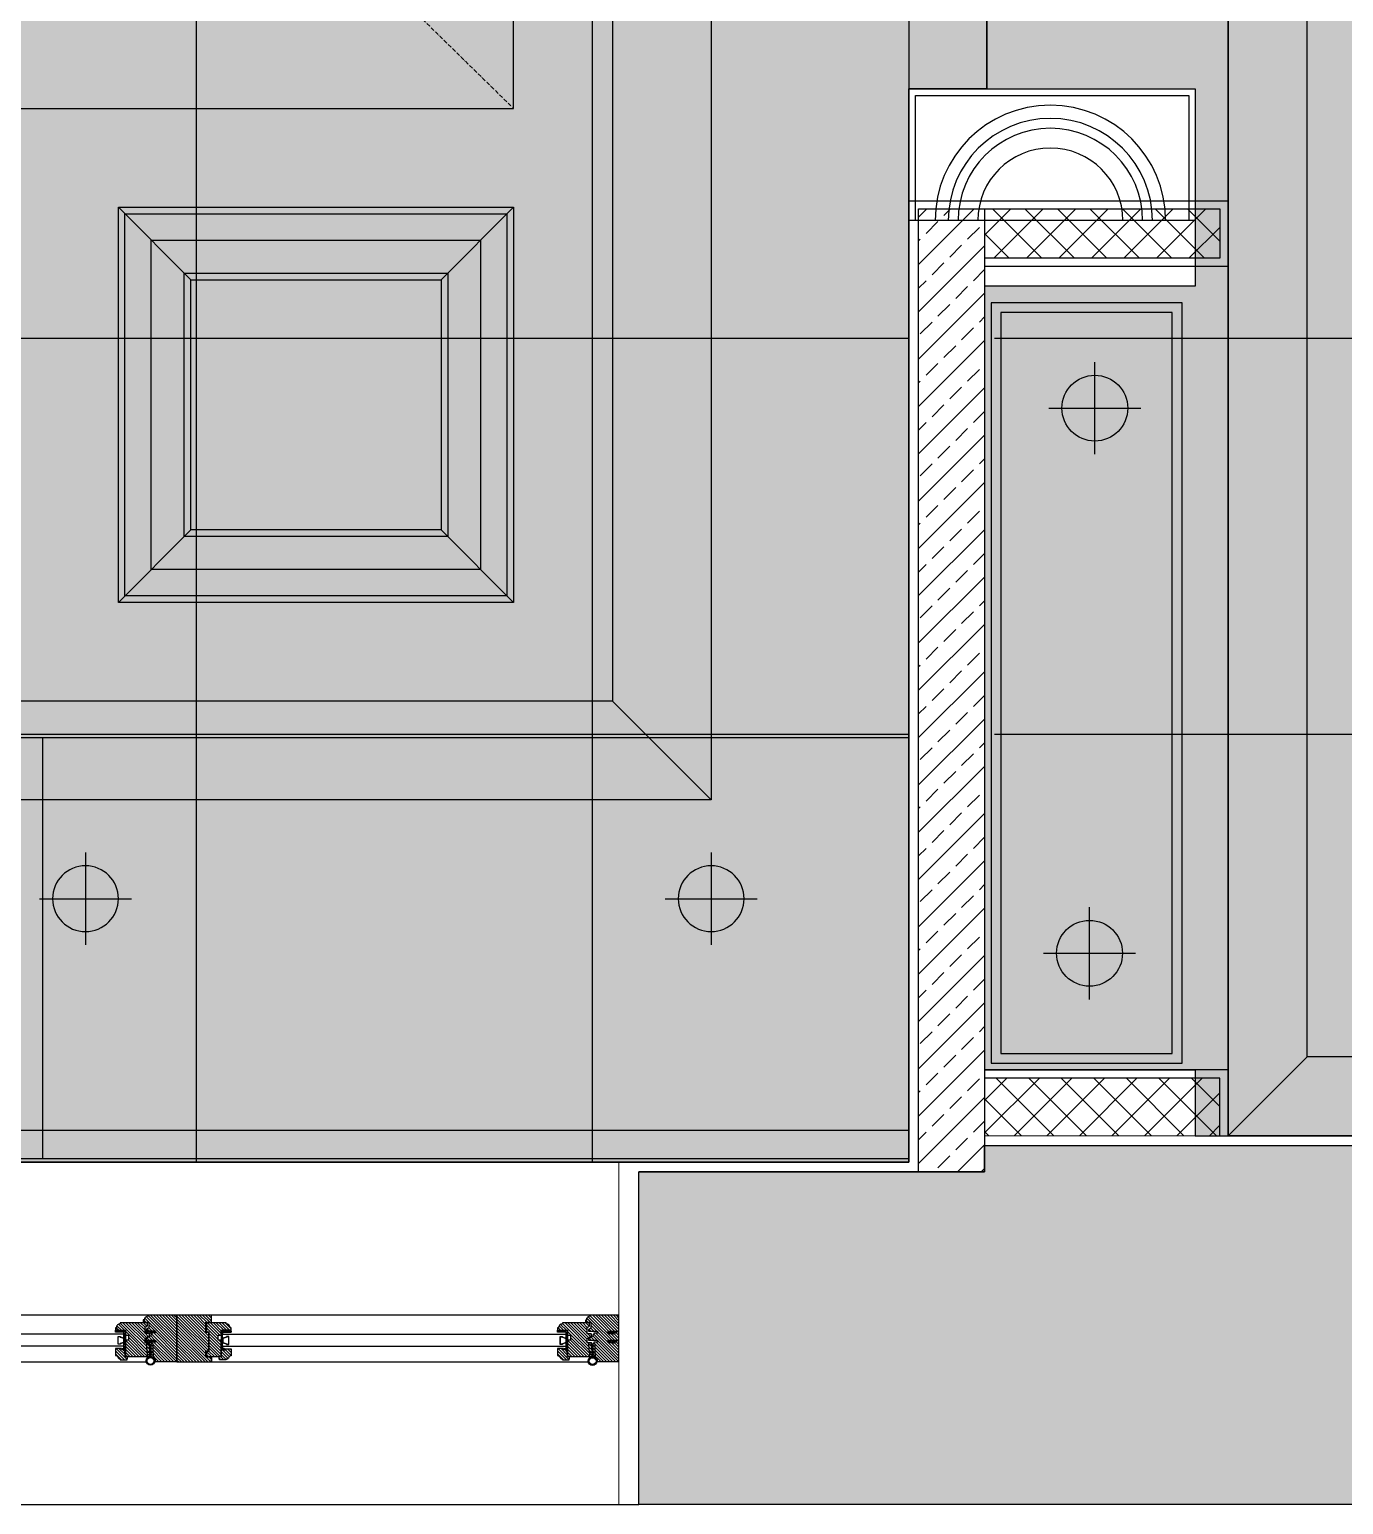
# Model space of a CAD drawing. Header units: millimetres. Extents: x 10553 to 38258, y 46576 to 64025.
# Drawn here: x 16353 to 18348, y 47500 to 49740 of the extents above; entities that cross this region are included whole.
import ezdxf

# ---------------------------------------------------------------- set-up
doc = ezdxf.new("R2010")
doc.units = ezdxf.units.MM
doc.linetypes.add('ACAD_ISO10W100', pattern=[18, 12, -3, 0, -3])
for name, color, linetype in [('ceiling', 232, 'Continuous'), ('floor', 172, 'Continuous'), ('floor hatch', 252, 'Continuous'), ('furn', 34, 'Continuous'), ('gyps.wall', 3, 'Continuous'), ('light', 230, 'Continuous'), ('plaster', 81, 'Continuous'), ('wall', 5, 'Continuous'), ('windows', 7, 'Continuous')]:
    doc.layers.add(name, color=color, linetype=linetype)

# ---------------------------------------------------------------- blocks, each defined once
blk = doc.blocks.new('rtydsb')
at = {"layer": 'floor hatch', "true_color": 0xd4bb8c}
blk.add_hatch(color=43, dxfattribs=at).paths.add_polyline_path([(-3600, 5215), (-3600, 5030), (-3620, 5030), (-3620, 4025), (-3600, 4025), (-3600, 3825), (-2996, 3825), (-2996, 3615), (-3600, 3615), (-3600, 47.9), (-3600, 0), (0, 0), (0, 1630), (118.7, 1630), (118.7, 3615), (0, 3615), (0, 5215), (-1280, 5215), (-1280, 5430), (-2290, 5430), (-2290, 5215)])
at = {"layer": 'floor', "linetype": 'ByBlock'}
for p, q in [((-1082, 5215), (-1082, 0)), ((-480.5, 5215), (-480.5, 0)), ((0, 1250.9), (-3600, 1250.9)), ((0, 649.4), (-3600, 649.4))]:
    blk.add_line(p, q, dxfattribs=at)
blk.add_lwpolyline([(-3600, 5215), (-3600, 5030), (-3620, 5030), (-3620, 4025), (-3600, 4025), (-3600, 3825), (-2996, 3825), (-2996, 3615), (-3600, 3615), (-3600, 47.9), (-3600, 0), (0, 0), (0, 1630), (118.7, 1630), (118.7, 3615), (0, 3615), (0, 5215), (-1280, 5215), (-1280, 5430), (-2290, 5430), (-2290, 5215), (-3600, 5215)], dxfattribs=at)
blk = doc.blocks.new('floor 14')
at = {"layer": 'floor hatch', "true_color": 0xd4bb8c}
h = blk.add_hatch(color=43, dxfattribs=at)
h.paths.add_polyline_path([(-4000, 5175), (-4200, 5175), (-4200, 5075), (-4505, 5075), (-4505, 3885), (-4200, 3885), (-4200, 3575), (-4516.3, 3575), (-4516.3, 1590), (-4200, 1590), (-4200, 1290), (-4520, 1290), (-4520, 100), (-4200, 100), (-4200, 0), (0, 0), (0, 1395), (150, 1395), (150, 2585), (0, 2585), (0, 3185), (150, 3185), (150, 4375), (0, 4375), (0, 5175), (-3090, 5175), (-3090, 5390), (-4000, 5390)])
h.paths.add_polyline_path([(-3916.3, 4819.9), (-305.2, 4819.9), (-305.2, 355.1), (-3916.3, 355.1)], flags=16)
at = {"layer": 'floor', "linetype": 'ByBlock'}
for p, q in [((-3915.2, 1210.9), (-4505, 1210.9)), ((-3915.2, 609.4), (-4505, 609.4))]:
    blk.add_line(p, q, dxfattribs=at)
blk.add_lwpolyline([(-4000, 5175), (-4200, 5175), (-4200, 5075), (-4505, 5075), (-4505, 3885), (-4200, 3885), (-4200, 3575), (-4516.3, 3575), (-4516.3, 1590), (-4200, 1590), (-4200, 1290), (-4520, 1290), (-4520, 100), (-4200, 100), (-4200, 0), (0, 0)], dxfattribs=at)
blk = doc.blocks.new('Joint-K7335')
at = {"layer": 'windows', "color": 7}
for points in [[(3.9, 10.7, -0.206505), (4.5, 11.8, -0.277528), (4.6, 11.7), (4.7, 11.5, 0.626267), (5.4, 11.5, 0.131441), (5.5, 11.7), (5.5, 18, 0.509109), (4.6, 18.4, -0.294424), (2, 18.3, 0.173488), (1.3, 18.5), (0, 18.5), (0, 2.1, 0.415334), (1.2, 0.9, 0.048115), (1.5, 0.9, 0.113375), (1.5, 1), (4, 2.8, 0.235966), (4, 2.9), (4, 3.3, 0.247659), (4, 3.4, 0.287937), (3.6, 3.4), (1.8, 2.3, -0.576722), (1.5, 2.5), (1.5, 3.3, -0.235966), (1.6, 3.5), (4, 5.3, 0.235966), (4, 5.3), (4, 5.7, 0.247659), (4, 5.8, 0.287937), (3.6, 5.8), (1.8, 4.8, -0.576722), (1.5, 5), (1.5, 6.3, -0.384094), (2.6, 7.5, -0.021813), (2.7, 7.5), (6.5, 7.5), (6.5, 7.6, 0.333043), (5.7, 8.5, -0.293245), (5.3, 8.9, 0.008528), (5.2, 9.3, 0.265517), (5, 9.5, 0.023748), (4.8, 9.5, -0.356149), (3.9, 10.7, -0.356149)], [(3.2, 10.8, 0.355005), (4.6, 8.8, -0.567624), (4.7, 8.8, -0.24708), (4.4, 8.7), (2.2, 9, -0.351704), (1.2, 10.1), (1.2, 12.9, -0.414214), (1.5, 13.2), (1.6, 13.2, 0.277073), (1.9, 13.4), (3.7, 16.8, -0.041112), (3.8, 17), (4.1, 17.7, -0.50666), (4.6, 17.7, -0.2771), (4.6, 17.5), (4.6, 13.3, 0.213422), (4.7, 13.1, -0.886227), (4.4, 12.6, 0.250571), (3.2, 10.8)]]:
    blk.add_lwpolyline(points, format="xyb", dxfattribs=at)
blk.add_lwpolyline([(1.6, 17.8, 0.632714), (1, 17.6), (1, 14.2, 0.78091), (1.6, 14.1), (3.2, 17.1, -0.117333), (3.3, 17.2, 1.218085), (3, 17.5, -0.285776), (2.7, 17.3, -0.145588)], format="xyb", close=True, dxfattribs=at)
blk = doc.blocks.new('downlight')
at = {"color": 0}
for p, q in [((0, 10.5), (0, -10.5)), ((-10.5, 0), (10.5, 0))]:
    blk.add_line(p, q, dxfattribs=at)
blk.add_circle((0, 0), 7.5, dxfattribs=at)
blk = doc.blocks.new('furn 1 kitch')
at = {"linetype": 'ByBlock'}
blk.add_hatch(color=254, dxfattribs=at).paths.add_polyline_path([(0, 3610), (600, 3610), (600, 640), (3600, 640), (3600, 0), (0, 0)])
blk.add_line((2285, 640), (2285, 0), dxfattribs=at)
blk.add_lwpolyline([(0, 3610), (600, 3610), (600, 640), (3600, 640), (3600, 0), (0, 0), (0, 3610)], dxfattribs=at)

msp = doc.modelspace()

# ---------------------------------------------------------------- hatches: boundary and pattern name
at = {"linetype": 'ByBlock'}
h = msp.add_hatch(dxfattribs=at)
h.set_pattern_fill('ANSI33', color=256, scale=8, style=0)
h.set_pattern_definition([(45, (352282.36, -105640.22), (-35.9210245, 35.9210245), []), (45, (352318.283, -105640.22), (-35.9210245, 35.9210245), [25.4, -12.7])])
h.paths.add_polyline_path([(17702.6, 49468), (17802.6, 49468), (17802.6, 49375.5), (17802.6, 48005.5), (17702.6, 48005.5)])
at = {"layer": 'furn'}
msp.add_hatch(color=254, dxfattribs=at).paths.add_polyline_path([(18102.6, 49325.5), (17812.6, 49325.5), (17812.6, 48170.5), (18102.6, 48170.5)])
at = {"layer": 'gyps.wall'}
h = msp.add_hatch(dxfattribs=at)
h.set_pattern_fill('ANSI37', color=0, scale=11, style=0)
h.set_pattern_definition([(45, (352282.362, -105610.22), (-24.6957043, 24.6957043), []), (135, (352282.362, -105610.22), (-24.6957043, -24.6957043), [])])
h.paths.add_polyline_path([(18160.1, 49393), (18160.1, 49468), (17802.6, 49468), (17802.6, 49393)])
h = msp.add_hatch(dxfattribs=at)
h.set_pattern_fill('ANSI37', color=0, scale=11, style=0)
h.set_pattern_definition([(45, (352282.362, -105640.22), (-24.6957043, 24.6957043), []), (135, (352282.362, -105640.22), (-24.6957043, -24.6957043), [])])
h.paths.add_polyline_path([(18160.1, 48060.5), (18160.1, 48148), (17802.6, 48148), (17802.6, 48060.5)])
at = {"layer": 'wall', "true_color": 0x6e6e6e}
h = msp.add_hatch(color=8, dxfattribs=at)
h.paths.add_polyline_path([(11857.6, 58250.5), (11857.6, 58750.5), (10552.6, 58750.5), (10552.6, 51945.5), (11062.6, 51945.5), (11062.6, 53250.5), (13672.6, 53250.5), (13672.6, 53050.5), (14072.6, 53050.5), (14072.6, 53250.5), (15397.6, 53250.5), (15397.6, 53650.5), (11052.6, 53650.5), (11052.6, 58250.5)])
h.paths.add_polyline_path([(16407.6, 53650.5), (18322.6, 53650.5), (18322.6, 53250.5), (16407.6, 53250.5)])
h.paths.add_polyline_path([(14472.6, 48005.5), (14072.6, 48005.5), (14072.6, 52045.5), (13672.6, 52045.5), (13672.6, 48000.5), (11062.6, 48000.5), (11062.6, 50130.5), (10552.6, 50130.5), (10552.6, 47500.5), (14472.6, 47500.5)])
h.paths.add_polyline_path([(22337.6, 49255.5), (22807.6, 49255.5), (22807.6, 47500.5), (17277.6, 47500.5), (17277.6, 48005.5), (17702.6, 48005.5), (17802.6, 48005.5), (17802.6, 48045.5), (22337.6, 48045.5)])
h.paths.add_polyline_path([(22307.6, 53955.5), (22807.6, 53955.5), (22807.6, 52650.5), (22337.6, 52650.5), (22337.6, 53250.5), (19232.6, 53250.5), (19232.6, 53650.5), (19597.6, 53650.5), (19597.6, 53550.5), (22307.6, 53550.5)])
h.paths.add_polyline_path([(21902.6, 58750.5), (22807.6, 58750.5), (22807.6, 54955.5), (22307.6, 54955.5), (22307.6, 58250.5), (21902.6, 58250.5)])
h.paths.add_polyline_path([(18492.6, 58750.5), (20097.6, 58750.5), (20097.6, 58250.5), (18492.6, 58250.5)])
h.paths.add_polyline_path([(14657.6, 58750.5), (17292.6, 58750.5), (17292.6, 58250.5), (14657.6, 58250.5)])
h.paths.add_polyline_path([(20764.6, 53473.6), (20764.6, 53325.8), (21408.8, 53325.8), (21408.8, 53473.6)], flags=16)
at = {"layer": 'windows'}
h = msp.add_hatch(dxfattribs=at)
h.set_pattern_fill('ANSI31', color=4, angle=-90, style=0)
h.set_pattern_definition([(135, (139588.693, 40635.2554), (2.24506403, 2.24506403), [])])
edge = h.paths.add_edge_path()
edge.add_line((16534.4, 47760), (16528, 47760))
edge.add_line((16528, 47760), (16528, 47769.7))
edge.add_line((16528, 47769.7), (16531, 47771.5))
edge.add_arc((16530.3, 47772.8), 1.5, 300.1137, 360)
edge.add_line((16531.8, 47772.8), (16531.8, 47776.1))
edge.add_line((16531.8, 47776.1), (16531.4, 47776.5))
edge.add_line((16531.4, 47776.5), (16490.5, 47776.5))
edge.add_line((16490.5, 47776.5), (16490.5, 47775))
edge.add_arc((16490.5, 47769), 6, 90, 180)
edge.add_line((16484.5, 47769), (16483, 47769))
edge.add_line((16483, 47769), (16483, 47765.2))
edge.add_line((16483, 47765.2), (16498.4, 47765.2))
edge.add_line((16498.4, 47765.2), (16498.4, 47757.7))
edge.add_line((16498.4, 47757.7), (16502.9, 47757.7))
edge.add_line((16502.9, 47757.7), (16502.9, 47750.2))
edge.add_line((16502.9, 47750.2), (16498.4, 47750.2))
edge.add_line((16498.4, 47750.2), (16498.4, 47725.5))
edge.add_line((16498.4, 47725.5), (16535.1, 47725.5))
edge.add_line((16535.1, 47725.5), (16535.5, 47725.8))
edge.add_line((16535.5, 47725.8), (16535, 47745.7))
edge.add_line((16535, 47745.7), (16534.6, 47746.1))
edge.add_line((16534.6, 47746.1), (16528, 47746.1))
edge.add_line((16528, 47746.1), (16528, 47752.8))
edge.add_line((16528, 47752.8), (16534.8, 47757))
edge.add_line((16534.8, 47757), (16534.8, 47759.6))
edge.add_line((16534.8, 47759.6), (16534.4, 47760))
edge = h.paths.add_edge_path()
edge.add_line((16497.6, 47736), (16492.4, 47736))
edge.add_line((16492.4, 47736), (16492.4, 47737.5))
edge.add_line((16492.4, 47737.5), (16483, 47737.5))
edge.add_line((16483, 47737.5), (16483, 47727))
edge.add_arc((16483.1, 47723.1), 3.87, 18.7208, 91.2952, ccw=False)
edge.add_arc((16490.4, 47725.6), 3.87, 198.7208, 271.2952)
edge.add_line((16490.5, 47721.7), (16490.5, 47720.2))
edge.add_line((16490.5, 47720.2), (16500.8, 47720.2))
edge.add_line((16500.8, 47720.2), (16501.8, 47725.5))
edge.add_line((16501.8, 47725.5), (16498, 47725.5))
edge.add_line((16498, 47725.5), (16497.6, 47736))
edge = h.paths.add_edge_path()
edge.add_line((16536.6, 47744.7), (16536.6, 47725.5))
edge.add_arc((16536.6, 47718.7), 6.75, 0, 90, ccw=False)
edge.add_line((16543.4, 47718.7), (16543.4, 47717.7))
edge.add_line((16543.4, 47717.7), (16576.4, 47717.7))
edge.add_line((16576.4, 47717.7), (16576.4, 47788.2))
edge.add_line((16576.4, 47788.2), (16532.9, 47788.2))
edge.add_line((16532.9, 47788.2), (16532.9, 47786.7))
edge.add_arc((16532.9, 47780.7), 6, 90, 180)
edge.add_line((16526.9, 47780.7), (16525.4, 47780.7))
edge.add_line((16525.4, 47780.7), (16525.4, 47777.6))
edge.add_line((16525.4, 47777.6), (16533.6, 47777.6))
edge.add_line((16533.6, 47777.6), (16533.6, 47768.6))
edge.add_line((16533.6, 47768.6), (16529.9, 47766.3))
edge.add_line((16529.9, 47766.3), (16529.9, 47764.5))
edge.add_line((16529.9, 47764.5), (16530.3, 47764.1))
edge.add_line((16530.3, 47764.1), (16543.8, 47764.1))
edge.add_line((16543.8, 47764.1), (16543.8, 47761.1))
edge.add_line((16543.8, 47761.1), (16538.1, 47761.1))
edge.add_line((16538.1, 47761.1), (16538.1, 47758.6))
edge.add_line((16538.1, 47758.6), (16536.6, 47758.6))
edge.add_line((16536.6, 47758.6), (16536.6, 47756.5))
edge.add_line((16536.6, 47756.5), (16529.9, 47752.5))
edge.add_line((16529.9, 47752.5), (16529.9, 47750.6))
edge.add_line((16529.9, 47750.6), (16530.3, 47750.2))
edge.add_line((16530.3, 47750.2), (16543.8, 47750.2))
edge.add_line((16543.8, 47750.2), (16543.8, 47747.2))
edge.add_line((16543.8, 47747.2), (16538.1, 47747.2))
edge.add_line((16538.1, 47747.2), (16538.1, 47744.7))
h = msp.add_hatch(dxfattribs=at)
h.set_pattern_fill('ANSI31', color=4, angle=-90, style=0)
h.set_pattern_definition([(135, (140561.193, 40634.993), (2.24506403, 2.24506403), [])])
edge = h.paths.add_edge_path()
edge.add_line((16643.5, 47765), (16658.9, 47765))
edge.add_line((16658.9, 47765), (16658.9, 47768.7))
edge.add_line((16658.9, 47768.7), (16657.4, 47768.7))
edge.add_arc((16651.4, 47768.7), 6, 360, 450)
edge.add_line((16651.4, 47774.7), (16651.4, 47776.2))
edge.add_line((16651.4, 47776.2), (16621.4, 47776.2))
edge.add_line((16621.4, 47776.2), (16621.4, 47762.7))
edge.add_line((16621.4, 47762.7), (16625.1, 47762.7))
edge.add_line((16625.1, 47762.7), (16625.1, 47732.7))
edge.add_line((16625.1, 47732.7), (16621.4, 47732.7))
edge.add_line((16621.4, 47732.7), (16621.4, 47725.2))
edge.add_line((16621.4, 47725.2), (16643.5, 47725.2))
edge.add_line((16643.5, 47725.2), (16643.5, 47750))
edge.add_line((16643.5, 47750), (16639, 47750))
edge.add_line((16639, 47750), (16639, 47757.5))
edge.add_line((16639, 47757.5), (16643.5, 47757.5))
edge.add_line((16643.5, 47757.5), (16643.5, 47765))
h.paths.add_polyline_path([(16628.9, 47777.2), (16628.9, 47788), (16576.4, 47788), (16576.4, 47717), (16628.9, 47717), (16628.9, 47724.2), (16620.4, 47724.2), (16620.4, 47733.7), (16625.1, 47733.7), (16625.1, 47761.7), (16620.4, 47761.7), (16620.4, 47777.2)])
edge = h.paths.add_edge_path()
edge.add_line((16644.3, 47735.5), (16649.5, 47735.5))
edge.add_line((16649.5, 47735.5), (16649.5, 47737))
edge.add_line((16649.5, 47737), (16658.9, 47737))
edge.add_line((16658.9, 47737), (16658.9, 47726.5))
edge.add_arc((16658.8, 47722.6), 3.87, 88.7048, 161.2792)
edge.add_arc((16651.5, 47725.1), 3.87, 268.7048, 341.2792, ccw=False)
edge.add_line((16651.4, 47721.2), (16651.4, 47720))
edge.add_line((16651.4, 47720), (16641.1, 47720))
edge.add_line((16641.1, 47720), (16640.1, 47725))
edge.add_line((16640.1, 47725), (16644.3, 47725))
edge.add_line((16644.3, 47725), (16644.3, 47735.5))
h = msp.add_hatch(dxfattribs=at)
h.set_pattern_fill('ANSI31', color=4, angle=-90, style=0)
h.set_pattern_definition([(135, (140259.943, 40634.993), (2.24506403, 2.24506403), [])])
edge = h.paths.add_edge_path()
edge.add_line((17205.6, 47759.7), (17199.3, 47759.7))
edge.add_line((17199.3, 47759.7), (17199.3, 47769.5))
edge.add_line((17199.3, 47769.5), (17202.3, 47771.2))
edge.add_arc((17201.5, 47772.5), 1.5, 300.1137, 360)
edge.add_line((17203, 47772.5), (17203, 47775.8))
edge.add_line((17203, 47775.8), (17202.6, 47776.2))
edge.add_line((17202.6, 47776.2), (17161.8, 47776.2))
edge.add_line((17161.8, 47776.2), (17161.8, 47774.7))
edge.add_arc((17161.8, 47768.7), 6, 90, 180)
edge.add_line((17155.8, 47768.7), (17154.3, 47768.7))
edge.add_line((17154.3, 47768.7), (17154.3, 47765))
edge.add_line((17154.3, 47765), (17169.6, 47765))
edge.add_line((17169.6, 47765), (17169.6, 47757.5))
edge.add_line((17169.6, 47757.5), (17174.1, 47757.5))
edge.add_line((17174.1, 47757.5), (17174.1, 47750))
edge.add_line((17174.1, 47750), (17169.6, 47750))
edge.add_line((17169.6, 47750), (17169.6, 47725.2))
edge.add_line((17169.6, 47725.2), (17206.4, 47725.2))
edge.add_line((17206.4, 47725.2), (17206.8, 47725.6))
edge.add_line((17206.8, 47725.6), (17206.2, 47745.5))
edge.add_line((17206.2, 47745.5), (17205.9, 47745.8))
edge.add_line((17205.9, 47745.8), (17199.3, 47745.8))
edge.add_line((17199.3, 47745.8), (17199.3, 47752.6))
edge.add_line((17199.3, 47752.6), (17206, 47756.7))
edge.add_line((17206, 47756.7), (17206, 47759.3))
edge.add_line((17206, 47759.3), (17205.6, 47759.7))
edge = h.paths.add_edge_path()
edge.add_line((17168.9, 47735.7), (17163.6, 47735.7))
edge.add_line((17163.6, 47735.7), (17163.6, 47737.2))
edge.add_line((17163.6, 47737.2), (17154.3, 47737.2))
edge.add_line((17154.3, 47737.2), (17154.3, 47726.7))
edge.add_arc((17154.4, 47722.8), 3.87, 18.7208, 91.2952, ccw=False)
edge.add_arc((17161.7, 47725.3), 3.87, 198.7208, 271.2952)
edge.add_line((17161.8, 47721.5), (17161.8, 47720))
edge.add_line((17161.8, 47720), (17172.1, 47720))
edge.add_line((17172.1, 47720), (17173, 47725.2))
edge.add_line((17173, 47725.2), (17169.3, 47725.2))
edge.add_line((17169.3, 47725.2), (17168.9, 47735.7))
edge = h.paths.add_edge_path()
edge.add_line((17207.9, 47744.5), (17207.9, 47725.2))
edge.add_arc((17207.9, 47718.5), 6.75, 0, 90, ccw=False)
edge.add_line((17214.6, 47718.5), (17214.6, 47717.5))
edge.add_line((17214.6, 47717.5), (17247.6, 47717.5))
edge.add_line((17247.6, 47717.5), (17247.6, 47788))
edge.add_line((17247.6, 47788), (17204.1, 47788))
edge.add_line((17204.1, 47788), (17204.1, 47786.5))
edge.add_arc((17204.1, 47780.5), 6, 90, 180)
edge.add_line((17198.1, 47780.5), (17196.6, 47780.5))
edge.add_line((17196.6, 47780.5), (17196.6, 47777.3))
edge.add_line((17196.6, 47777.3), (17204.9, 47777.3))
edge.add_line((17204.9, 47777.3), (17204.9, 47768.3))
edge.add_line((17204.9, 47768.3), (17201.1, 47766.1))
edge.add_line((17201.1, 47766.1), (17201.1, 47764.2))
edge.add_line((17201.1, 47764.2), (17201.5, 47763.8))
edge.add_line((17201.5, 47763.8), (17215, 47763.8))
edge.add_line((17215, 47763.8), (17215, 47760.8))
edge.add_line((17215, 47760.8), (17209.4, 47760.8))
edge.add_line((17209.4, 47760.8), (17209.4, 47758.4))
edge.add_line((17209.4, 47758.4), (17207.9, 47758.4))
edge.add_line((17207.9, 47758.4), (17207.9, 47756.3))
edge.add_line((17207.9, 47756.3), (17201.1, 47752.2))
edge.add_line((17201.1, 47752.2), (17201.1, 47750.3))
edge.add_line((17201.1, 47750.3), (17201.5, 47750))
edge.add_line((17201.5, 47750), (17215, 47750))
edge.add_line((17215, 47750), (17215, 47747))
edge.add_line((17215, 47747), (17209.4, 47747))
edge.add_line((17209.4, 47747), (17209.4, 47744.5))
at = {"layer": 'windows', "ltscale": 10}
h = msp.add_hatch(dxfattribs=at)
h.set_pattern_fill('ANGLE', color=4, scale=0.1125, angle=-135, style=0)
h.set_pattern_definition([(225, (18495.2911, 47161.0283), (-0.55565335, 0.55565335), [0.5715, -0.2143125]), (135, (18495.2911, 47161.0283), (0.55565335, 0.55565335), [0.5715, -0.2143125])])
h.paths.add_polyline_path([(16486, 47765.2), (16486, 47762.2), (16483, 47762.2), (16483, 47765.2)])
h = msp.add_hatch(dxfattribs=at)
h.set_pattern_fill('BRASS', color=4, scale=0.225, angle=-135, style=0)
h.set_pattern_definition([(225, (18495.2911, 47161.0283), (-1.0102788, 1.0102788), []), (225, (18494.786, 47161.5334), (-1.0102788, 1.0102788), [0.714375, -0.3571875])])
h.paths.add_polyline_path([(16495, 47765.2), (16495, 47762.2), (16486, 47762.2), (16486, 47765.2)])
h = msp.add_hatch(dxfattribs=at)
h.set_pattern_fill('BRASS', color=4, scale=0.225, angle=-135, style=0)
h.set_pattern_definition([(315, (14646.6132, 47160.7658), (1.0102788, 1.0102788), []), (315, (14647.1184, 47161.271), (1.0102788, 1.0102788), [0.714375, -0.3571875])])
h.paths.add_polyline_path([(16646.9, 47765), (16646.9, 47762), (16655.9, 47762), (16655.9, 47765)])
h = msp.add_hatch(dxfattribs=at)
h.set_pattern_fill('ANGLE', color=4, scale=0.1125, angle=-135, style=0)
h.set_pattern_definition([(315, (14646.6132, 47160.7658), (0.55565335, 0.55565335), [0.5715, -0.2143125]), (45, (14646.6132, 47160.7658), (-0.55565335, 0.55565335), [0.5715, -0.2143125])])
h.paths.add_polyline_path([(16655.9, 47765), (16655.9, 47762), (16658.9, 47762), (16658.9, 47765)])
h = msp.add_hatch(dxfattribs=at)
h.set_pattern_fill('ANGLE', color=4, scale=0.1125, angle=-135, style=0)
h.set_pattern_definition([(225, (19166.5411, 47160.7658), (-0.55565335, 0.55565335), [0.5715, -0.2143125]), (135, (19166.5411, 47160.7658), (0.55565335, 0.55565335), [0.5715, -0.2143125])])
h.paths.add_polyline_path([(17157.3, 47765), (17157.3, 47762), (17154.3, 47762), (17154.3, 47765)])
h = msp.add_hatch(dxfattribs=at)
h.set_pattern_fill('BRASS', color=4, scale=0.225, angle=-135, style=0)
h.set_pattern_definition([(225, (19166.5411, 47160.7658), (-1.0102788, 1.0102788), []), (225, (19166.036, 47161.271), (-1.0102788, 1.0102788), [0.714375, -0.3571875])])
h.paths.add_polyline_path([(17166.3, 47765), (17166.3, 47762), (17157.3, 47762), (17157.3, 47765)])
h = msp.add_hatch(dxfattribs=at)
h.set_pattern_fill('ANGLE', color=4, scale=0.1125, angle=-135, style=0)
h.set_pattern_definition([(225, (18499.4161, 47151.2783), (-0.55565335, 0.55565335), [0.5715, -0.2143125]), (135, (18499.4161, 47151.2783), (0.55565335, 0.55565335), [0.5715, -0.2143125])])
edge = h.paths.add_edge_path()
edge.add_line((16498, 47736), (16493.5, 47736))
edge.add_arc((16494.1, 47736.7), 0.938, 126.8699, 233.1301, ccw=False)
edge.add_line((16493.5, 47737.5), (16498, 47737.5))
edge.add_arc((16497.5, 47736.7), 0.926, -54.1159, 54.1159, ccw=False)
h = msp.add_hatch(dxfattribs=at)
h.set_pattern_fill('ANGLE', color=4, scale=0.1125, angle=-135, style=0)
h.set_pattern_definition([(225, (18495.2911, 47151.2783), (-0.55565335, 0.55565335), [0.5715, -0.2143125]), (135, (18495.2911, 47151.2783), (0.55565335, 0.55565335), [0.5715, -0.2143125])])
edge = h.paths.add_edge_path()
edge.add_line((16498.4, 47737.5), (16496.1, 47737.5))
edge.add_line((16496.1, 47737.5), (16496.1, 47739))
edge.add_arc((16497.3, 47738.7), 1.16, 14.793, 165.207, ccw=False)
edge.add_line((16498.4, 47739), (16498.4, 47737.5))
h = msp.add_hatch(dxfattribs=at)
h.set_pattern_fill('ANGLE', color=4, scale=0.1125, angle=-135, style=0)
h.set_pattern_definition([(315, (14646.6132, 47151.0158), (0.55565335, 0.55565335), [0.5715, -0.2143125]), (45, (14646.6132, 47151.0158), (-0.55565335, 0.55565335), [0.5715, -0.2143125])])
edge = h.paths.add_edge_path()
edge.add_line((16643.5, 47737.2), (16645.8, 47737.2))
edge.add_line((16645.8, 47737.2), (16645.8, 47738.7))
edge.add_arc((16644.6, 47738.4), 1.16, 14.793, 165.207)
edge.add_line((16643.5, 47738.7), (16643.5, 47737.2))
h = msp.add_hatch(dxfattribs=at)
h.set_pattern_fill('ANGLE', color=4, scale=0.1125, angle=-135, style=0)
h.set_pattern_definition([(315, (14642.4882, 47151.0158), (0.55565335, 0.55565335), [0.5715, -0.2143125]), (45, (14642.4882, 47151.0158), (-0.55565335, 0.55565335), [0.5715, -0.2143125])])
edge = h.paths.add_edge_path()
edge.add_line((16643.9, 47735.7), (16648.4, 47735.7))
edge.add_arc((16647.8, 47736.5), 0.938, 306.8699, 413.1301)
edge.add_line((16648.4, 47737.2), (16643.9, 47737.2))
edge.add_arc((16644.4, 47736.5), 0.926, 125.8841, 234.1159)
h = msp.add_hatch(dxfattribs=at)
h.set_pattern_fill('ANGLE', color=4, scale=0.1125, angle=-135, style=0)
h.set_pattern_definition([(225, (19170.6661, 47151.0158), (-0.55565335, 0.55565335), [0.5715, -0.2143125]), (135, (19170.6661, 47151.0158), (0.55565335, 0.55565335), [0.5715, -0.2143125])])
edge = h.paths.add_edge_path()
edge.add_line((17169.3, 47735.7), (17164.8, 47735.7))
edge.add_arc((17165.3, 47736.5), 0.938, 126.8699, 233.1301, ccw=False)
edge.add_line((17164.8, 47737.2), (17169.3, 47737.2))
edge.add_arc((17168.7, 47736.5), 0.926, -54.1159, 54.1159, ccw=False)
h = msp.add_hatch(dxfattribs=at)
h.set_pattern_fill('ANGLE', color=4, scale=0.1125, angle=-135, style=0)
h.set_pattern_definition([(225, (19166.5411, 47151.0158), (-0.55565335, 0.55565335), [0.5715, -0.2143125]), (135, (19166.5411, 47151.0158), (0.55565335, 0.55565335), [0.5715, -0.2143125])])
edge = h.paths.add_edge_path()
edge.add_line((17169.6, 47737.2), (17167.4, 47737.2))
edge.add_line((17167.4, 47737.2), (17167.4, 47738.7))
edge.add_arc((17168.5, 47738.4), 1.16, 14.793, 165.207, ccw=False)
edge.add_line((17169.6, 47738.7), (17169.6, 47737.2))

# ---------------------------------------------------------------- linework, layer by layer
at = {"color": 20, "linetype": 'ByBlock', "true_color": 0xff5e29}
msp.add_line((17702.6, 48005.5), (17277.6, 48005.5), dxfattribs=at)
at = {"layer": 'ceiling', "linetype": 'ByBlock'}
for p, q in [((17687.6, 51815.5), (17687.6, 49480.5)), ((17237.6, 48720.5), (17387.6, 48570.5))]:
    msp.add_line(p, q, dxfattribs=at)
at = {"layer": 'ceiling', "color": 233}
for p, q in [((16487.6, 49470.5), (16597.6, 49360.5)), ((17087.6, 49470.5), (16977.6, 49360.5)), ((16487.6, 48870.5), (16597.6, 48980.5)), ((16487.6, 48870.5), (16597.6, 48980.5)), ((17087.6, 48870.5), (16977.6, 48980.5)), ((18172.6, 48060.5), (18292.6, 48180.5))]:
    msp.add_line(p, q, dxfattribs=at)
at = {"layer": 'ceiling', "linetype": 'ByBlock'}
for points in [[(18172.6, 53235.5), (22172.6, 53235.5), (22172.6, 48060.5), (18172.6, 48060.5)], [(22322.6, 53235.5), (18172.6, 53235.5), (18172.6, 48060.5), (22322.6, 48060.5)], [(14837.6, 52580.5), (17237.6, 52580.5), (17237.6, 48720.5), (14837.6, 48720.5)], [(17077.6, 48880.5), (16497.6, 48880.5), (16497.6, 49460.5), (17077.6, 49460.5)]]:
    msp.add_lwpolyline(points, close=True, dxfattribs=at)
at = {"layer": 'ceiling', "color": 233}
for points in [[(18292.6, 53115.5), (22052.6, 53115.5), (22052.6, 48180.5), (18292.6, 48180.5)], [(17087.6, 48870.5), (16487.6, 48870.5), (16487.6, 49470.5), (17087.6, 49470.5)], [(17087.6, 48870.5), (16487.6, 48870.5), (16487.6, 49470.5), (17087.6, 49470.5)], [(17037.6, 48920.5), (16537.6, 48920.5), (16537.6, 49420.5), (17037.6, 49420.5)], [(16987.6, 48970.5), (16587.6, 48970.5), (16587.6, 49370.5), (16987.6, 49370.5)], [(16977.6, 48980.5), (16597.6, 48980.5), (16597.6, 49360.5), (16977.6, 49360.5)]]:
    msp.add_lwpolyline(points, close=True, dxfattribs=at)
at = {"layer": 'ceiling', "linetype": 'ByBlock'}
for points in [[(14687.6, 52730.5), (14687.6, 52730.5), (17387.6, 52730.5), (17387.6, 48570.5), (14687.6, 48570.5), (14687.6, 52730.5), (14687.6, 52730.5)], [(14987.6, 49620.5), (17087.6, 49620.5), (17087.6, 51680.5), (14987.6, 51680.5), (14987.6, 49620.5)]]:
    msp.add_lwpolyline(points, dxfattribs=at)
at = {"layer": 'floor', "linetype": 'ByBlock'}
msp.add_line((17687.6, 48068.4), (14087.6, 48068.4), dxfattribs=at)
msp.add_lwpolyline([(14087.6, 53235.5), (15397.6, 53235.5), (15397.6, 53450.5), (16407.6, 53450.5), (16407.6, 53235.5), (17687.6, 53235.5), (17687.6, 51635.5), (17806.3, 51635.5), (17806.3, 49650.5), (17687.6, 49650.5), (17687.6, 48020.5), (14087.6, 48020.5), (14087.6, 53235.5)], dxfattribs=at)
at = {"layer": 'floor hatch', "linetype": 'ByBlock'}
msp.add_line((17802.6, 49450.5), (17702.6, 49450.5), dxfattribs=at)
at = {"layer": 'furn', "linetype": 'ByBlock'}
for points in [[(17687.6, 49650.5), (18122.6, 49650.5), (18122.6, 49450.5), (17687.6, 49450.5)], [(17697.6, 49640.5), (18112.6, 49640.5), (18112.6, 49450.5), (17697.6, 49450.5)]]:
    msp.add_lwpolyline(points, close=True, dxfattribs=at)
at = {"layer": 'furn', "color": 34}
for points in [[(18102.6, 49325.5), (17812.6, 49325.5), (17812.6, 48170.5), (18102.6, 48170.5)], [(18087.6, 49310.5), (17827.6, 49310.5), (17827.6, 48185.5), (18087.6, 48185.5)]]:
    msp.add_lwpolyline(points, close=True, dxfattribs=at)
at = {"layer": 'furn', "linetype": 'ByBlock'}
for radius in [175, 155, 140, 110]:
    msp.add_arc((17902.6, 49450.5), radius, 0, 180, dxfattribs=at)
at = {"layer": 'gyps.wall', "linetype": 'ByBlock'}
for points in [[(17687.6, 49480.5), (17802.6, 49480.5), (18172.6, 49480.5), (18172.6, 49380.5), (17802.6, 49380.5)], [(18172.6, 48060.5), (18172.6, 48060.5), (18172.6, 48060.5), (18172.6, 48160.5), (17802.6, 48160.5)]]:
    msp.add_lwpolyline(points, dxfattribs=at)
at = {"layer": 'gyps.wall', "color": 4, "linetype": 'ByBlock'}
for points in [[(17702.6, 49468), (17802.6, 49468), (18160.1, 49468), (18160.1, 49393), (17802.6, 49393)], [(18160.1, 48060.5), (18160.1, 48060.5), (18160.1, 48148), (17802.6, 48148)]]:
    msp.add_lwpolyline(points, dxfattribs=at)
at = {"layer": 'light', "color": 8, "linetype": 'ACAD_ISO10W100', "ltscale": 0.5}
msp.add_line((14987.6, 51680.5), (17087.6, 49620.5), dxfattribs=at)
at = {"layer": 'plaster', "linetype": 'Continuous', "lineweight": 0, "flags": 128}
for points in [[(17247.6, 47500.5), (17247.6, 48020.5), (17687.6, 48020.5), (17687.6, 49480.5)], [(22807.6, 49270.5), (22322.6, 49270.5), (22322.6, 48060.5), (17802.6, 48060.5)]]:
    msp.add_lwpolyline(points, dxfattribs=at)
at = {"layer": 'wall', "color": 4, "linetype": 'ByBlock'}
for p, q in [((14487.6, 48020.5), (17247.6, 48020.5)), ((14472.6, 47500.5), (17277.6, 47500.5))]:
    msp.add_line(p, q, dxfattribs=at)
at = {"layer": 'wall', "linetype": 'ByBlock'}
for points in [[(17702.6, 49468), (17802.6, 49468), (17802.6, 49375.5), (17802.6, 49375.5), (17802.6, 48005.5), (17702.6, 48005.5), (17702.6, 49468)], [(22337.6, 49255.5), (22807.6, 49255.5), (22807.6, 47500.5), (17277.6, 47500.5), (17277.6, 48005.5), (17702.6, 48005.5), (17802.6, 48005.5), (17802.6, 48045.5), (22337.6, 48045.5), (22337.6, 49255.5)]]:
    msp.add_lwpolyline(points, dxfattribs=at)
at = {"layer": 'windows', "color": 8}
for p, q in [((16532.9, 47788.2), (15927.6, 47788.2)), ((17204.1, 47788), (16628.9, 47788)), ((15927.6, 47717.2), (16529.8, 47717.2)), ((16628.9, 47717), (17201.1, 47717))]:
    msp.add_line(p, q, dxfattribs=at)
at = {"layer": 'windows', "color": 7}
for p, q in [((16496.1, 47759), (15944.5, 47759)), ((17167.4, 47758.7), (16645.8, 47758.7)), ((16496.1, 47740.7), (15944.5, 47740.7)), ((17167.4, 47740.4), (16645.8, 47740.4))]:
    msp.add_line(p, q, dxfattribs=at)
at = {"layer": 'windows', "color": 4, "ltscale": 10}
for p, q in [((16498.4, 47763), (16496.1, 47739.7)), ((16496.1, 47763), (16498.4, 47739.7)), ((16496.1, 47737.5), (16496.1, 47762.2)), ((16645.8, 47762.7), (16643.5, 47739.5)), ((16643.5, 47762.7), (16645.8, 47739.5)), ((17169.6, 47762.7), (17167.4, 47739.5)), ((17167.4, 47762.7), (17169.6, 47739.5)), ((17167.4, 47737.2), (17167.4, 47762)), ((16531.5, 47731), (16531.9, 47724.1)), ((16540.4, 47731.2), (16540.4, 47724.3)), ((17202.8, 47730.8), (17203.1, 47723.9)), ((17211.6, 47731), (17211.6, 47724.1))]:
    msp.add_line(p, q, dxfattribs=at)
at = {"layer": 'windows'}
for p, q in [((16621.4, 47762.7), (16625.1, 47762.7)), ((16645.8, 47737.2), (16645.8, 47762)), ((16538.1, 47744.7), (16536.6, 47744.7)), ((17209.4, 47744.5), (17207.9, 47744.5)), ((16628.9, 47725.2), (16628.9, 47717))]:
    msp.add_line(p, q, dxfattribs=at)
at = {"layer": 'windows', "color": 7}
for points in [[(16536.6, 47744.7), (16536.6, 47725.5, -0.414214), (16543.4, 47718.7), (16543.4, 47717.7), (16576.4, 47717.7), (16576.4, 47788.2), (16532.9, 47788.2), (16532.9, 47786.7, 0.414214), (16526.9, 47780.7), (16525.4, 47780.7), (16525.4, 47777.6), (16533.6, 47777.6), (16533.6, 47768.6), (16529.9, 47766.3), (16529.9, 47764.5), (16530.3, 47764.1), (16543.8, 47764.1), (16543.8, 47761.1), (16538.1, 47761.1), (16538.1, 47758.6), (16536.6, 47758.6), (16536.6, 47756.5), (16529.9, 47752.5), (16529.9, 47750.6), (16530.3, 47750.2), (16543.8, 47750.2), (16543.8, 47747.2), (16538.1, 47747.2), (16538.1, 47744.7)], [(17207.9, 47744.5), (17207.9, 47725.2, -0.414214), (17214.6, 47718.5), (17214.6, 47717.5), (17247.6, 47717.5), (17247.6, 47788), (17204.1, 47788), (17204.1, 47786.5, 0.414214), (17198.1, 47780.5), (17196.6, 47780.5), (17196.6, 47777.3), (17204.9, 47777.3), (17204.9, 47768.3), (17201.1, 47766.1), (17201.1, 47764.2), (17201.5, 47763.8), (17215, 47763.8), (17215, 47760.8), (17209.4, 47760.8), (17209.4, 47758.4), (17207.9, 47758.4), (17207.9, 47756.3), (17201.1, 47752.2), (17201.1, 47750.3), (17201.5, 47750), (17215, 47750), (17215, 47747), (17209.4, 47747), (17209.4, 47744.5)], [(16643.5, 47765), (16658.9, 47765), (16658.9, 47768.7), (16657.4, 47768.7, 0.414214), (16651.4, 47774.7), (16651.4, 47776.2), (16621.4, 47776.2), (16621.4, 47762.7), (16625.1, 47762.7), (16625.1, 47732.7), (16621.4, 47732.7), (16621.4, 47725.2), (16643.5, 47725.2), (16643.5, 47750), (16639, 47750), (16639, 47757.5), (16643.5, 47757.5), (16643.5, 47765)]]:
    msp.add_lwpolyline(points, format="xyb", dxfattribs=at)
msp.add_lwpolyline([(16628.9, 47777.2), (16628.9, 47788), (16576.4, 47788), (16576.4, 47717), (16628.9, 47717), (16628.9, 47724.2), (16620.4, 47724.2), (16620.4, 47733.7), (16625.1, 47733.7), (16625.1, 47761.7), (16620.4, 47761.7), (16620.4, 47777.2), (16628.9, 47777.2)], dxfattribs=at)
for points in [[(16534.4, 47760), (16528, 47760), (16528, 47769.7), (16531, 47771.5, 0.267417), (16531.8, 47772.8), (16531.8, 47776.1), (16531.4, 47776.5), (16490.5, 47776.5), (16490.5, 47775, 0.414214), (16484.5, 47769), (16483, 47769), (16483, 47765.2), (16498.4, 47765.2), (16498.4, 47757.7), (16502.9, 47757.7), (16502.9, 47750.2), (16498.4, 47750.2), (16498.4, 47725.5), (16535.1, 47725.5), (16535.5, 47725.8), (16535, 47745.7), (16534.6, 47746.1), (16528, 47746.1), (16528, 47752.8), (16534.8, 47757), (16534.8, 47759.6)], [(17205.6, 47759.7), (17199.3, 47759.7), (17199.3, 47769.5), (17202.3, 47771.2, 0.267417), (17203, 47772.5), (17203, 47775.8), (17202.6, 47776.2), (17161.8, 47776.2), (17161.8, 47774.7, 0.414214), (17155.8, 47768.7), (17154.3, 47768.7), (17154.3, 47765), (17169.6, 47765), (17169.6, 47757.5), (17174.1, 47757.5), (17174.1, 47750), (17169.6, 47750), (17169.6, 47725.2), (17206.4, 47725.2), (17206.8, 47725.6), (17206.2, 47745.5), (17205.9, 47745.8), (17199.3, 47745.8), (17199.3, 47752.6), (17206, 47756.7), (17206, 47759.3)], [(16497.6, 47736), (16492.4, 47736), (16492.4, 47737.5), (16483, 47737.5), (16483, 47727, -0.327693), (16486.8, 47724.3, 0.327693), (16490.5, 47721.7), (16490.5, 47720.2), (16500.8, 47720.2), (16501.8, 47725.5), (16498, 47725.5), (16497.6, 47736)], [(16644.3, 47735.5), (16649.5, 47735.5), (16649.5, 47737), (16658.9, 47737), (16658.9, 47726.5, 0.327693), (16655.1, 47723.9, -0.327693), (16651.4, 47721.2), (16651.4, 47720), (16641.1, 47720), (16640.1, 47725), (16644.3, 47725), (16644.3, 47735.5)], [(17168.9, 47735.7), (17163.6, 47735.7), (17163.6, 47737.2), (17154.3, 47737.2), (17154.3, 47726.7, -0.327693), (17158, 47724.1, 0.327693), (17161.8, 47721.5), (17161.8, 47720), (17172.1, 47720), (17173, 47725.2), (17169.3, 47725.2), (17168.9, 47735.7)]]:
    msp.add_lwpolyline(points, format="xyb", close=True, dxfattribs=at)
at = {"layer": 'windows', "color": 4, "ltscale": 10}
for points in [[(16486, 47765.2), (16486, 47762.2), (16483, 47762.2), (16483, 47765.2)], [(16495, 47765.2), (16495, 47762.2), (16486, 47762.2), (16486, 47765.2)], [(16498.4, 47739.7), (16496.1, 47739.7), (16496.1, 47763), (16498.4, 47763)], [(16643.5, 47739.5), (16645.8, 47739.5), (16645.8, 47762.7), (16643.5, 47762.7)], [(16646.9, 47765), (16646.9, 47762), (16655.9, 47762), (16655.9, 47765)], [(16655.9, 47765), (16655.9, 47762), (16658.9, 47762), (16658.9, 47765)], [(17157.3, 47765), (17157.3, 47762), (17154.3, 47762), (17154.3, 47765)], [(17166.3, 47765), (17166.3, 47762), (17157.3, 47762), (17157.3, 47765)], [(17169.6, 47739.5), (17167.4, 47739.5), (17167.4, 47762.7), (17169.6, 47762.7)], [(16535.3, 47731.2), (16531.5, 47731), (16530.9, 47744.5), (16534.6, 47744.7)], [(16536.6, 47731.2), (16540.4, 47731.2), (16540.4, 47744.7), (16536.6, 47744.7)], [(17206.5, 47730.9), (17202.8, 47730.8), (17202.1, 47744.2), (17205.9, 47744.4)], [(17207.9, 47731), (17211.6, 47731), (17211.6, 47744.5), (17207.9, 47744.5)]]:
    msp.add_lwpolyline(points, close=True, dxfattribs=at)
at = {"layer": 'windows', "color": 7}
for points in [[(16487.1, 47743.8), (16487.1, 47755.8), (16490.9, 47755.8), (16490.9, 47755.1), (16496.1, 47753.3), (16496.1, 47746.4), (16490.9, 47744.6), (16490.9, 47743.8)], [(16487.5, 47744.2), (16487.5, 47755.5), (16490.5, 47755.5), (16490.5, 47754.8), (16495.8, 47753), (16495.8, 47746.7), (16490.5, 47744.9), (16490.5, 47744.2)], [(16655.5, 47743.6), (16655.5, 47755.6), (16651.8, 47755.6), (16651.8, 47754.8), (16645.8, 47753), (16645.8, 47746.2), (16651.8, 47744.3), (16651.8, 47743.6)], [(16655.1, 47744), (16655.1, 47755.2), (16652.1, 47755.2), (16652.1, 47754.6), (16646.1, 47752.7), (16646.1, 47746.4), (16652.1, 47744.6), (16652.1, 47744)], [(17158.4, 47743.6), (17158.4, 47755.6), (17162.1, 47755.6), (17162.1, 47754.8), (17167.4, 47753), (17167.4, 47746.2), (17162.1, 47744.3), (17162.1, 47743.6)], [(17158.8, 47744), (17158.8, 47755.2), (17161.8, 47755.2), (17161.8, 47754.6), (17167, 47752.7), (17167, 47746.4), (17161.8, 47744.6), (17161.8, 47744)]]:
    msp.add_lwpolyline(points, close=True, dxfattribs=at)
at = {"layer": 'windows', "color": 4, "ltscale": 10}
for points in [[(16498, 47736), (16493.5, 47736, -0.5), (16493.5, 47737.5), (16498, 47737.5, -0.5108)], [(16498.4, 47737.5), (16496.1, 47737.5), (16496.1, 47739, -0.770201), (16498.4, 47739)], [(16643.5, 47737.2), (16645.8, 47737.2), (16645.8, 47738.7, 0.770201), (16643.5, 47738.7)], [(16643.9, 47735.7), (16648.4, 47735.7, 0.5), (16648.4, 47737.2), (16643.9, 47737.2, 0.5108)], [(17169.3, 47735.7), (17164.8, 47735.7, -0.5), (17164.8, 47737.2), (17169.3, 47737.2, -0.5108)], [(17169.6, 47737.2), (17167.4, 47737.2), (17167.4, 47738.7, -0.770201), (17169.6, 47738.7)]]:
    msp.add_lwpolyline(points, format="xyb", close=True, dxfattribs=at)
at = {"layer": 'windows', "color": 7}
for centre, radius in [((16536.3, 47718.5), 6.56), ((16536.3, 47718.5), 5.25), ((17207.5, 47718.2), 6.56), ((17207.5, 47718.2), 5.25)]:
    msp.add_circle(centre, radius, dxfattribs=at)

# ---------------------------------------------------------------- block references
at = {"linetype": 'ByBlock'}
msp.add_blockref('rtydsb', (17687.6, 48020.5), dxfattribs=at)
at = {"layer": 'floor hatch', "linetype": 'ByBlock'}
msp.add_blockref('floor 14', (22322.6, 48060.5), dxfattribs=at)
at = {"layer": 'furn', "color": 1, "linetype": 'ByBlock'}
msp.add_blockref('furn 1 kitch', (14087.6, 48025.5), dxfattribs=at)
at = {"layer": 'light', "color": 61, "yscale": 6.666599999996834, "rotation": 90}
for p, xscale in [((17970.1, 49165.5), 6.666599999996834), ((16437.6, 48420.5), -6.666599999996834), ((17387.6, 48420.5), -6.666599999996834), ((17962.1, 48337.6), 6.666599999996834)]:
    msp.add_blockref('downlight', p, dxfattribs=dict(at, xscale=xscale))
at = {"layer": 'windows', "color": 4, "ltscale": 10, "extrusion": (0, 0, -1), "xscale": 0.75, "yscale": 0.75, "zscale": -0.75, "rotation": 270}
for p in [(-16543.8, 47764.1), (-17245, 47763.8), (-16543.8, 47750.2), (-17245, 47750)]:
    msp.add_blockref('Joint-K7335', p, dxfattribs=at)

doc.saveas('drawing.dxf')
